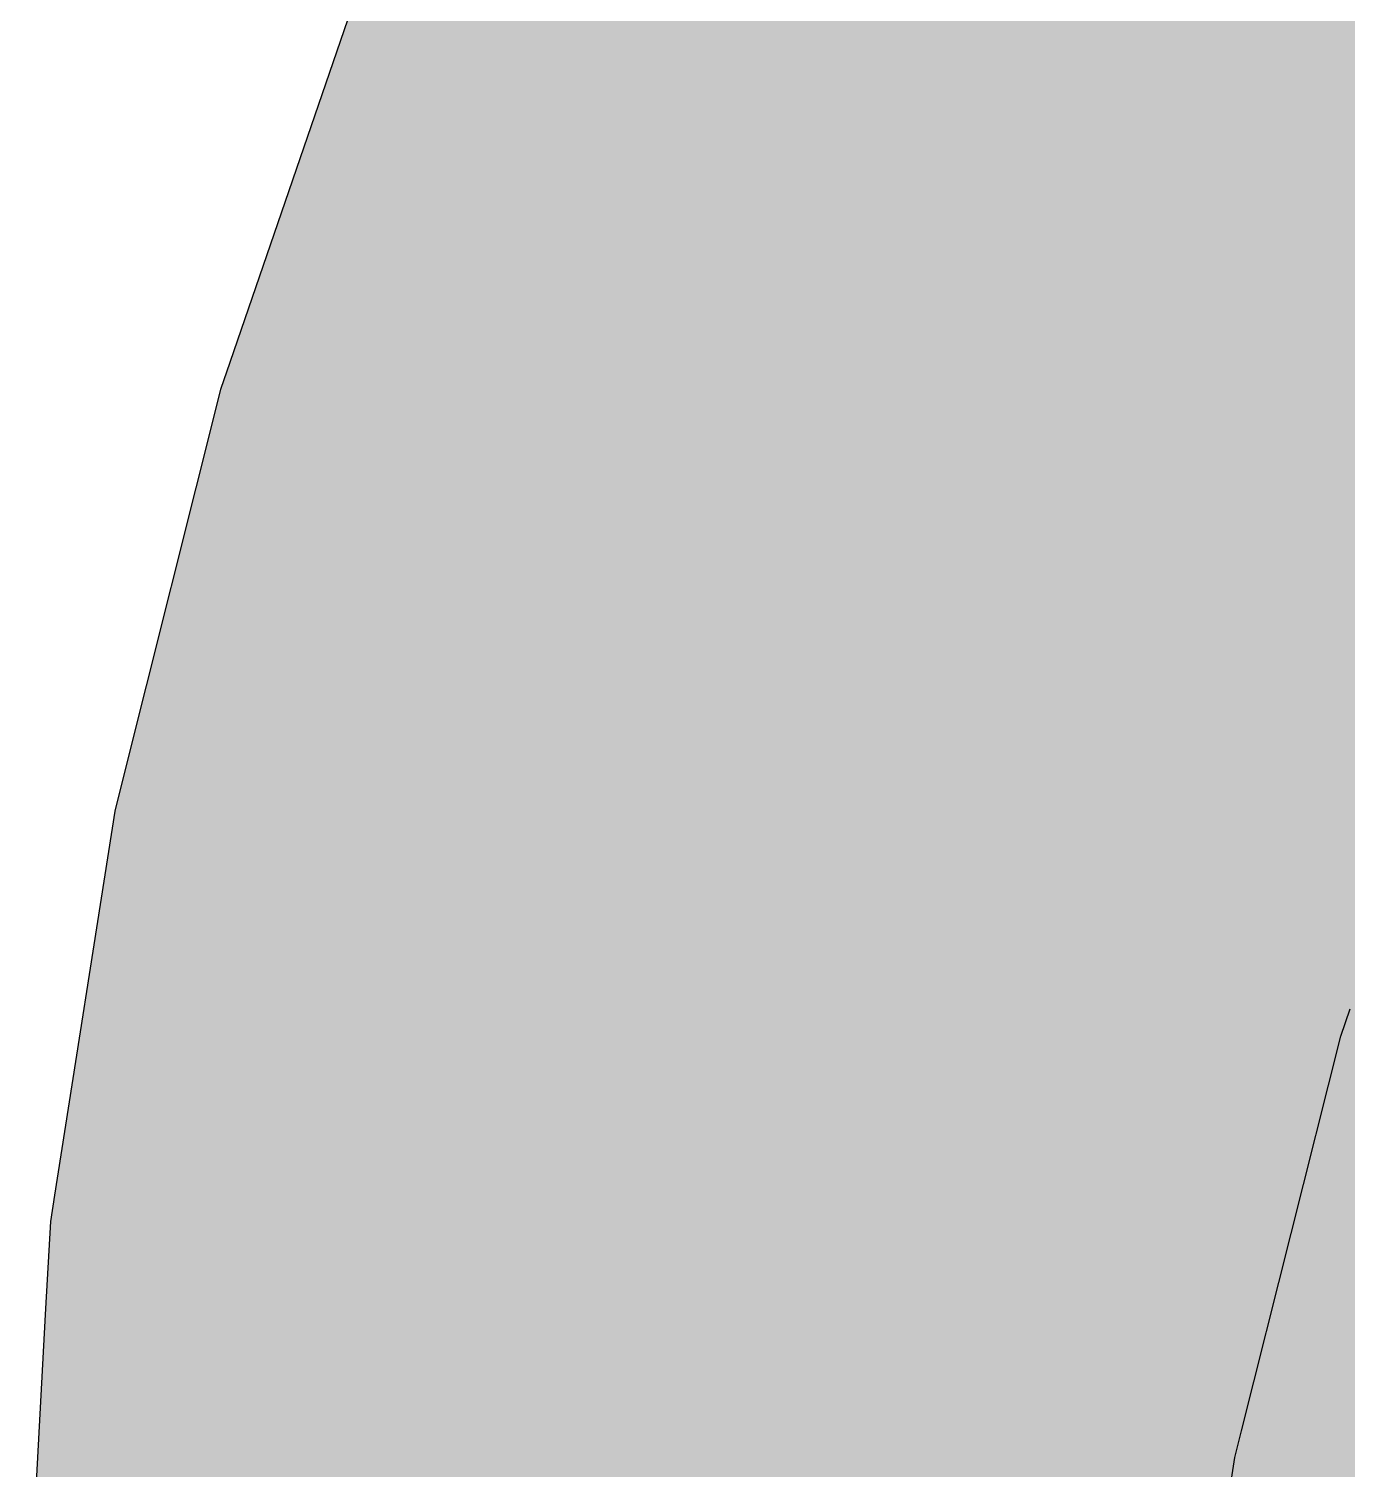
# Model space of a CAD drawing. Extents: x 0 to 297, y 0 to 210.
# Drawn here: x 191.105 to 194.434, y 174.846 to 178.485 of the extents above; entities that cross this region are included whole.
import ezdxf

# ---------------------------------------------------------------- set-up
doc = ezdxf.new("R2010")
doc.units = 0
doc.layers.add('SOMBRA', color=8, linetype='CONTINUOUS')
doc.layers.add('VISIBLE', color=7, linetype='CONTINUOUS')

msp = doc.modelspace()

# ---------------------------------------------------------------- linework, layer by layer
at = {"layer": 'SOMBRA', "color": 253}
for points in [[(192.9688, 180.7539), (192.4549, 179.7806), (195.1031, 178.2516)], [(195.7972, 179.1209), (192.9688, 180.7539), (195.1031, 178.2516)], [(192.4549, 179.7806), (192.4199, 179.7144), (195.2483, 178.0814)], [(192.4549, 179.7806), (195.2483, 178.0814), (195.1031, 178.2516)], [(192.4199, 179.7144), (191.9869, 178.7161), (194.6351, 177.1871)], [(195.2483, 178.0814), (192.4199, 179.7144), (194.6351, 177.1871)], [(194.1029, 179.1949), (193.7945, 178.484), (193.7306, 178.4897)], [(195.819, 178.3032), (193.7945, 178.484), (194.1029, 179.1949)], [(195.819, 178.3032), (194.1029, 179.1949), (196.1953, 178.549)], [(191.9869, 178.7161), (191.9574, 178.6481), (194.7859, 177.0151)], [(191.9869, 178.7161), (194.7859, 177.0151), (194.6351, 177.1871)], [(191.6127, 177.6419), (191.9574, 178.6481), (192.5922, 178.5914)], [(191.5892, 177.5734), (192.5922, 178.5914), (193.0593, 178.5497)], [(191.5892, 177.5734), (191.6127, 177.6419), (192.5922, 178.5914)], [(191.5892, 177.5734), (193.0593, 178.5497), (192.2665, 177.6405)], [(193.0593, 178.5497), (192.7647, 177.6899), (192.2665, 177.6405)], [(193.0593, 178.5497), (193.3808, 178.521), (192.7647, 177.6899)], [(193.3808, 178.521), (193.1077, 177.7239), (192.7647, 177.6899)], [(193.3808, 178.521), (193.5969, 178.5017), (193.1077, 177.7239)], [(193.5969, 178.5017), (193.3383, 177.7467), (193.1077, 177.7239)], [(193.5969, 178.5017), (193.7306, 178.4897), (193.3383, 177.7467)], [(193.7306, 178.4897), (193.4809, 177.7608), (193.3383, 177.7467)], [(193.7306, 178.4897), (193.7945, 178.484), (193.4809, 177.7608)], [(193.7945, 178.484), (193.5491, 177.7676), (193.4809, 177.7608)], [(195.258, 177.9369), (193.5491, 177.7676), (193.7945, 178.484)], [(195.258, 177.9369), (193.7945, 178.484), (195.819, 178.3032)], [(194.2883, 177.3037), (193.5491, 177.7676), (195.258, 177.9369)], [(195.1573, 177.5365), (194.2883, 177.3037), (195.258, 177.9369)], [(193.4809, 177.7608), (193.2994, 177.0387), (193.1503, 176.9987)], [(193.3383, 177.7467), (193.4809, 177.7608), (193.1503, 176.9987)], [(193.5491, 177.7676), (193.3707, 177.0578), (193.2994, 177.0387)], [(193.4809, 177.7608), (193.5491, 177.7676), (193.2994, 177.0387)], [(194.2883, 177.3037), (193.3707, 177.0578), (193.5491, 177.7676)], [(193.1077, 177.7239), (192.9093, 176.9341), (192.5506, 176.838)], [(192.7647, 177.6899), (193.1077, 177.7239), (192.5506, 176.838)], [(193.3383, 177.7467), (193.1503, 176.9987), (192.9093, 176.9341)], [(193.1077, 177.7239), (193.3383, 177.7467), (192.9093, 176.9341)], [(191.3217, 176.5087), (192.7647, 177.6899), (192.0297, 176.6985)], [(191.3217, 176.5087), (192.2665, 177.6405), (192.7647, 177.6899)], [(192.7647, 177.6899), (192.5506, 176.838), (192.0297, 176.6985)], [(191.3217, 176.5087), (191.3387, 176.5766), (192.2665, 177.6405)], [(191.3387, 176.5766), (191.5892, 177.5734), (192.2665, 177.6405)], [(195.0963, 177.1468), (194.2043, 176.7674), (195.1573, 177.5365)], [(194.2043, 176.7674), (194.2883, 177.3037), (195.1573, 177.5365)], [(194.2043, 176.7674), (193.309, 176.6641), (194.2883, 177.3037)], [(193.309, 176.6641), (193.3707, 177.0578), (194.2883, 177.3037)], [(195.0758, 176.7743), (194.1761, 176.2548), (195.0963, 177.1468)], [(194.1761, 176.2548), (194.2043, 176.7674), (195.0963, 177.1468)], [(192.8851, 176.3873), (193.2994, 177.0387), (193.1313, 176.5481)], [(192.8851, 176.3873), (193.1503, 176.9987), (193.2994, 177.0387)], [(193.1313, 176.5481), (193.3707, 177.0578), (193.2645, 176.635)], [(193.1313, 176.5481), (193.2994, 177.0387), (193.3707, 177.0578)], [(193.2645, 176.635), (193.3707, 177.0578), (193.309, 176.6641)], [(192.4813, 176.1236), (193.1503, 176.9987), (192.8851, 176.3873)], [(192.4813, 176.1236), (192.9093, 176.9341), (193.1503, 176.9987)], [(192.5506, 176.838), (192.9093, 176.9341), (192.4813, 176.1236)], [(191.1593, 175.4722), (192.5506, 176.838), (191.886, 175.7813)], [(191.1593, 175.4722), (192.0297, 176.6985), (192.5506, 176.838)], [(192.5506, 176.838), (192.0901, 175.8681), (191.886, 175.7813)], [(192.5506, 176.838), (192.4813, 176.1236), (192.0901, 175.8681)], [(194.1761, 176.2548), (193.2418, 175.9906), (194.2043, 176.7674)], [(193.2418, 175.9906), (193.2624, 176.3668), (194.2043, 176.7674)], [(194.2043, 176.7674), (193.2624, 176.3668), (193.309, 176.6641)], [(194.2043, 175.7748), (194.1761, 176.2548), (195.0758, 176.7743)], [(195.0963, 176.4254), (194.2043, 175.7748), (195.0758, 176.7743)], [(191.1593, 175.4722), (191.1696, 175.5383), (192.0297, 176.6985)], [(191.1696, 175.5383), (191.3217, 176.5087), (192.0297, 176.6985)], [(193.1313, 176.5481), (193.2645, 176.635), (193.1892, 176.3356)], [(193.2645, 176.635), (193.2624, 176.3668), (193.1892, 176.3356)], [(193.2645, 176.635), (193.309, 176.6641), (193.2624, 176.3668)], [(192.8851, 176.3873), (193.1313, 176.5481), (193.0362, 176.2705)], [(193.1313, 176.5481), (193.1892, 176.3356), (193.0362, 176.2705)], [(194.2883, 175.3356), (194.2043, 175.7748), (195.0963, 176.4254)], [(195.1573, 176.1062), (194.2883, 175.3356), (195.0963, 176.4254)], [(192.4813, 176.1236), (192.8851, 176.3873), (192.7888, 176.1653)], [(192.8851, 176.3873), (193.0362, 176.2705), (192.7888, 176.1653)], [(193.0671, 175.8496), (193.2624, 176.3668), (193.198, 175.9552)], [(193.0671, 175.8496), (193.1892, 176.3356), (193.2624, 176.3668)], [(193.198, 175.9552), (193.2624, 176.3668), (193.2418, 175.9906)], [(192.8251, 175.6543), (193.1892, 176.3356), (193.0671, 175.8496)], [(192.8251, 175.6543), (193.0362, 176.2705), (193.1892, 176.3356)], [(192.4282, 175.334), (193.0362, 176.2705), (192.8251, 175.6543)], [(192.4282, 175.334), (192.7888, 176.1653), (193.0362, 176.2705)], [(193.2468, 175.354), (193.2261, 175.7064), (194.1761, 176.2548)], [(194.1761, 176.2548), (193.2261, 175.7064), (193.2418, 175.9906)], [(194.2043, 175.7748), (193.2468, 175.354), (194.1761, 176.2548)], [(192.4207, 176.0087), (192.7888, 176.1653), (192.4282, 175.334)], [(192.4813, 176.1236), (192.7888, 176.1653), (192.4207, 176.0087)], [(192.4813, 176.1236), (192.4207, 176.0087), (192.0901, 175.8681)], [(194.4268, 174.9446), (194.2883, 175.3356), (195.1573, 176.1062)], [(195.2579, 175.822), (194.4268, 174.9446), (195.1573, 176.1062)], [(191.1048, 174.4816), (192.4207, 176.0087), (191.8378, 174.9048)], [(191.1048, 174.4816), (192.0901, 175.8681), (192.4207, 176.0087)], [(192.4207, 176.0087), (192.0436, 175.0237), (191.8378, 174.9048)], [(192.4207, 176.0087), (192.4282, 175.334), (192.0436, 175.0237)], [(193.198, 175.9552), (193.2418, 175.9906), (193.2261, 175.7064)], [(193.0671, 175.8496), (193.198, 175.9552), (193.1523, 175.6637)], [(193.198, 175.9552), (193.2261, 175.7064), (193.1523, 175.6637)], [(191.1048, 174.4816), (191.8364, 175.7025), (192.0901, 175.8681)], [(191.8364, 175.7025), (191.886, 175.7813), (192.0901, 175.8681)], [(192.8251, 175.6543), (193.0671, 175.8496), (192.998, 175.5746)], [(193.0671, 175.8496), (193.1523, 175.6637), (192.998, 175.5746)], [(194.6173, 174.6085), (194.4268, 174.9446), (195.2579, 175.822)], [(191.8364, 175.7025), (191.1593, 175.4722), (191.886, 175.7813)], [(194.2043, 175.7748), (193.2624, 175.0879), (193.2468, 175.354)], [(193.3241, 174.7655), (193.2624, 175.0879), (194.2043, 175.7748)], [(194.2883, 175.3356), (193.3241, 174.7655), (194.2043, 175.7748)], [(191.1048, 174.4816), (191.1083, 174.5447), (191.8364, 175.7025)], [(191.8364, 175.7025), (191.1083, 174.5447), (191.1472, 175.2524)], [(191.8364, 175.7025), (191.1472, 175.2524), (191.1593, 175.4722)], [(193.0781, 175.1906), (193.2261, 175.7064), (193.2045, 175.313)], [(193.0781, 175.1906), (193.1523, 175.6637), (193.2261, 175.7064)], [(193.2045, 175.313), (193.2261, 175.7064), (193.2468, 175.354)], [(192.4282, 175.334), (192.8251, 175.6543), (192.7484, 175.4306)], [(192.8251, 175.6543), (192.998, 175.5746), (192.7484, 175.4306)], [(192.8445, 174.9641), (193.1523, 175.6637), (193.0781, 175.1906)], [(192.8445, 174.9641), (192.998, 175.5746), (193.1523, 175.6637)], [(192.4614, 174.5927), (192.998, 175.5746), (192.8445, 174.9641)], [(192.4614, 174.5927), (192.7484, 175.4306), (192.998, 175.5746)], [(192.3771, 175.2162), (192.7484, 175.4306), (192.4614, 174.5927)], [(192.4282, 175.334), (192.7484, 175.4306), (192.3771, 175.2162)], [(192.4282, 175.334), (192.3771, 175.2162), (192.0436, 175.0237)], [(193.2045, 175.313), (193.2468, 175.354), (193.2624, 175.0879)], [(194.2883, 175.3356), (193.3707, 174.5219), (193.3241, 174.7655)], [(193.4723, 174.2349), (193.3707, 174.5219), (194.2883, 175.3356)], [(194.4268, 174.9446), (193.4723, 174.2349), (194.2883, 175.3356)], [(193.0781, 175.1906), (193.2045, 175.313), (193.1892, 175.0345)], [(193.2045, 175.313), (193.2624, 175.0879), (193.1892, 175.0345)], [(191.1593, 173.5539), (192.3771, 175.2162), (191.886, 174.084)], [(191.1593, 173.5539), (192.0436, 175.0237), (192.3771, 175.2162)], [(192.3771, 175.2162), (192.0901, 174.2328), (191.886, 174.084)], [(192.3771, 175.2162), (192.4614, 174.5927), (192.0901, 174.2328)], [(192.8445, 174.9641), (193.0781, 175.1906), (193.0362, 174.9229)], [(193.0781, 175.1906), (193.1892, 175.0345), (193.0362, 174.9229)], [(193.1644, 174.5823), (193.2624, 175.0879), (193.2841, 174.7195)], [(193.1644, 174.5823), (193.1892, 175.0345), (193.2624, 175.0879)], [(193.2841, 174.7195), (193.2624, 175.0879), (193.3241, 174.7655)], [(192.9431, 174.3285), (193.1892, 175.0345), (193.1644, 174.5823)], [(192.9431, 174.3285), (193.0362, 174.9229), (193.1892, 175.0345)], [(191.1593, 173.5539), (191.7944, 174.8225), (192.0436, 175.0237)], [(191.7944, 174.8225), (191.8378, 174.9048), (192.0436, 175.0237)], [(192.4614, 174.5927), (192.8445, 174.9641), (192.7888, 174.7424)], [(192.8445, 174.9641), (193.0362, 174.9229), (192.7888, 174.7424)], [(192.5802, 173.9123), (193.0362, 174.9229), (192.9431, 174.3285)], [(192.5802, 173.9123), (192.7888, 174.7424), (193.0362, 174.9229)], [(194.4268, 174.9446), (193.5491, 174.0181), (193.4723, 174.2349)], [(193.6889, 173.7714), (193.5491, 174.0181), (194.4268, 174.9446)], [(194.6173, 174.6085), (193.6889, 173.7714), (194.4268, 174.9446)], [(191.7944, 174.8225), (191.1048, 174.4816), (191.8378, 174.9048)]]:
    msp.add_solid(points, dxfattribs=at)
at = {"layer": 'SOMBRA', "color": 252}
for points in [[(191.9574, 178.6481), (191.6127, 177.6419), (194.2609, 176.113)], [(194.7859, 177.0151), (191.9574, 178.6481), (194.2609, 176.113)], [(191.6127, 177.6419), (191.5892, 177.5734), (194.4177, 175.9405)], [(191.6127, 177.6419), (194.4177, 175.9405), (194.2609, 176.113)], [(191.5892, 177.5734), (191.3387, 176.5766), (193.9869, 175.0476)], [(194.4177, 175.9405), (191.5892, 177.5734), (193.9869, 175.0476)], [(194.7859, 177.0151), (194.2609, 176.113), (194.4411, 176.0089)], [(191.3387, 176.5766), (191.3217, 176.5087), (194.1501, 174.8757)], [(191.3387, 176.5766), (194.1501, 174.8757), (193.9869, 175.0476)], [(191.3217, 176.5087), (191.1696, 175.5383), (193.8178, 174.0093)], [(194.1501, 174.8757), (191.3217, 176.5087), (193.8178, 174.0093)], [(194.2609, 176.113), (194.4177, 175.9405), (194.4411, 176.0089)], [(194.1671, 174.9436), (194.8581, 175.0655), (195.5931, 176.0569)], [(194.1671, 174.9436), (195.5931, 176.0569), (195.0949, 176.0075)], [(194.4177, 175.9405), (194.1671, 174.9436), (195.0949, 176.0075)], [(194.4411, 176.0089), (194.4177, 175.9405), (195.0949, 176.0075)], [(194.4177, 175.9405), (193.9869, 175.0476), (194.1671, 174.9436)], [(191.1696, 175.5383), (191.1593, 175.4722), (193.9877, 173.8392)], [(191.1696, 175.5383), (193.9877, 173.8392), (193.8178, 174.0093)], [(191.7749, 174.89), (191.1593, 175.4722), (191.1472, 175.2524)], [(193.9756, 173.6194), (191.1593, 175.4722), (191.7749, 174.89)], [(193.9756, 173.6194), (193.9877, 173.8392), (191.1593, 175.4722)], [(191.7749, 174.89), (191.1472, 175.2524), (191.1083, 174.5447)], [(193.998, 173.9053), (194.7144, 174.1483), (195.379, 175.205)], [(193.998, 173.9053), (195.379, 175.205), (194.8581, 175.0655)], [(193.9869, 175.0476), (194.1501, 174.8757), (194.1671, 174.9436)], [(194.1501, 174.8757), (193.998, 173.9053), (194.8581, 175.0655)], [(194.1671, 174.9436), (194.1501, 174.8757), (194.8581, 175.0655)], [(191.7749, 174.89), (191.1083, 174.5447), (193.7565, 173.0158)], [(193.9756, 173.6194), (191.7749, 174.89), (193.7565, 173.0158)], [(194.1501, 174.8757), (193.8178, 174.0093), (193.998, 173.9053)]]:
    msp.add_solid(points, dxfattribs=at)
at = {"layer": 'VISIBLE'}
for p, q in [((191.9574, 178.6481), (191.6127, 177.6419)), ((191.6127, 177.6419), (191.5892, 177.5734)), ((191.5892, 177.5734), (191.3387, 176.5766)), ((191.3387, 176.5766), (191.3217, 176.5087)), ((191.3217, 176.5087), (191.1696, 175.5383)), ((194.4177, 175.9405), (194.4411, 176.0089)), ((194.1671, 174.9436), (194.4177, 175.9405)), ((191.1696, 175.5383), (191.1593, 175.4722)), ((191.1593, 175.4722), (191.1472, 175.2524)), ((191.1472, 175.2524), (191.1083, 174.5447)), ((194.1501, 174.8757), (194.1671, 174.9436)), ((193.998, 173.9053), (194.1501, 174.8757))]:
    msp.add_line(p, q, dxfattribs=at)

doc.saveas('drawing.dxf')
